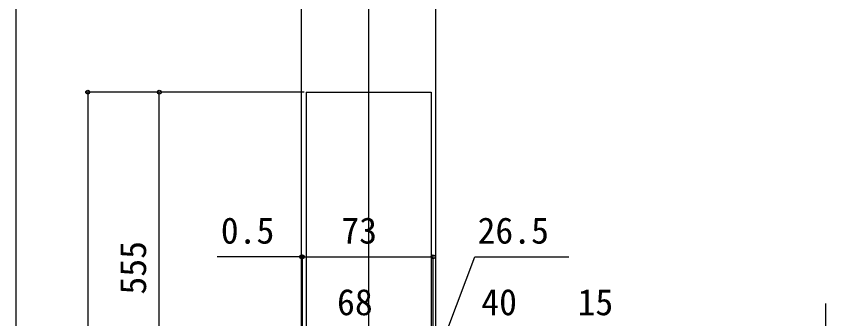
# Model space of a CAD drawing. Units: millimetres, scale not verified. Extents: x -875 to 875, y -1304 to 1297.
# Drawn here: x -616 to -163.5, y 584.8 to 753.9 of the extents above; entities that cross this region are included whole.
import ezdxf
from ezdxf.enums import TextEntityAlignment as Align

# ---------------------------------------------------------------- set-up
doc = ezdxf.new("R2010")
doc.units = ezdxf.units.MM
doc.header["$LTSCALE"] = 8
doc.layers.add('0-4_YKK_12', color=2, linetype='Continuous')
doc.layers.add('0-6_YKK_D', color=6, linetype='Continuous')
doc.styles.add('ＭＳ ゴシック', font='')
doc.styles.get('ＭＳ ゴシック').set_extended_font_data('MS Gothic')

msp = doc.modelspace()

# ---------------------------------------------------------------- linework, layer by layer
at = {"layer": '0-4_YKK_12'}
for p, q in [((-419, 915.9), (-419, 151.4)), ((-454, 711.4), (-384, 711.4)), ((-454, 711.4), (-454, 528.9)), ((-384, 711.4), (-384, 528.9))]:
    msp.add_line(p, q, dxfattribs=at)
for points in [[(-456.5, 151.4), (-456.5, 896.9), (-456.5, 898.9), (-381.5, 898.9)], [(-381.5, 510.377), (-381.5, 896.9), (-381.5, 898.9)]]:
    msp.add_lwpolyline(points, dxfattribs=at)
at = {"layer": '0-6_YKK_D'}
for p, q in [((-616, 533.9), (-616, 893.897)), ((-455, 711.4), (-577, 711.4)), ((-576, 711.4), (-576, 151.4)), ((-455, 711.4), (-537, 711.4)), ((-536, 528.9), (-536, 711.4)), ((-456.5, 594.9), (-456.5, 620.4)), ((-456, 529.6), (-456, 620.4)), ((-456, 529.6), (-456, 620.4)), ((-383, 528.9), (-383, 620.4)), ((-456.5, 619.4), (-503.6, 619.4)), ((-456, 619.4), (-456.5, 619.4)), ((-456, 619.4), (-383, 619.4)), ((-456, 619.4), (-451.7, 619.4))]:
    msp.add_line(p, q, dxfattribs=at)
for points in [[(-374.75, 579.4), (-359.658, 619.4), (-307.068, 619.4)], [(-163.5, 483.9), (-163.5, 536.4), (-163.5, 593.291)]]:
    msp.add_lwpolyline(points, dxfattribs=at)
for centre in [(-576, 711.4), (-536, 711.4), (-456.5, 619.4), (-456, 619.4), (-456, 619.4), (-383, 619.4)]:
    msp.add_circle(centre, 1.075, dxfattribs=at)

# ---------------------------------------------------------------- texts
at = {"layer": '0-6_YKK_D', "style": 'ＭＳ ゴシック'}
for s, p in [('0.5', (-501.623, 622.4)), ('73', (-434.273, 622.4)), ('26.5', (-358.136, 622.4)), ('68', (-436.659, 582.4)), ('40', (-356.045, 582.4)), ('15', (-302.268, 582.4))]:
    msp.add_text(s, height=14.66, dxfattribs=at).set_placement(p, align=Align.BOTTOM_LEFT)
msp.add_text('555', height=14.66, rotation=90, dxfattribs=at).set_placement((-539, 598.332), align=Align.BOTTOM_LEFT)

doc.saveas('drawing.dxf')
